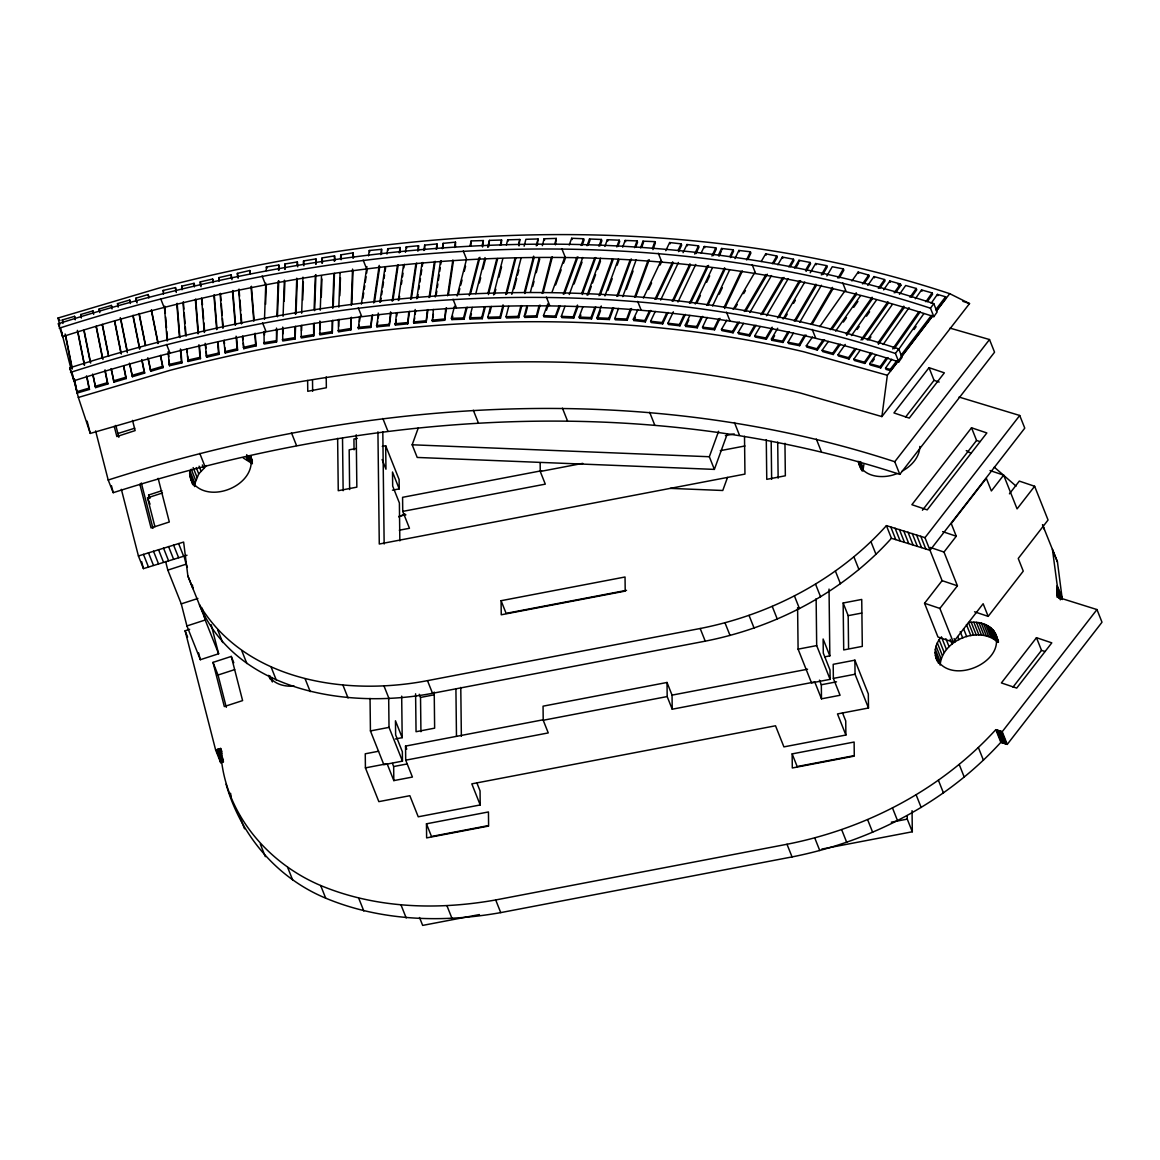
<?xml version="1.0" encoding="UTF-8"?>
<svg xmlns="http://www.w3.org/2000/svg" width="1160" height="1160" viewBox="0 0 1160 1160"><rect width="100%" height="100%" fill="white"/><g stroke="black" fill="none" stroke-linecap="round" stroke-linejoin="round"><path stroke-width="1.5" d="M189.66 629.314L185.107 630.779L215.644 750.027L220.661 748.446C222.169 809.782 265.553 862.213 320.668 885.515C375.898 908.512 437.378 910.324 495.697 899.957L787.002 844.262C866.099 828.718 941.253 789.481 995.802 729.654L1000.848 742.313L1007.257 744.386L1102 622.224L1096.968 609.565L1056.963 597.023L1057.253 585.582L1052.424 549.303L1057.456 561.962L1062.299 599.517L1057.267 586.859M276.993 329.368L276.529 341.997L264.146 344.027L264.031 331.934M264.494 319.305L265.8 283.243M266.249 270.613L266.38 267.003L278.777 264.988L279.154 269.86M264.465 335.008L264.596 331.397M265.582 304.34L266.235 286.317M276.529 341.997L276.486 328.106M276.95 315.491L278.183 281.213M278.574 270.396L278.777 264.988M277.443 316.752L278.762 280.676M295.582 326.337L295.118 338.966L282.736 340.982L282.677 327.091M283.069 316.274L284.388 280.198M284.78 269.381L284.969 263.973L297.366 261.942L297.728 266.829M282.996 333.775L283.185 328.367M284.171 301.31L284.882 281.474M285.345 268.844L284.969 263.973M295.118 338.966L295.002 326.873M295.466 314.244L296.771 278.183M297.236 265.553L297.366 261.942M296.032 313.707L297.279 279.444M314.171 323.306L313.707 335.921L301.31 337.951L301.208 325.858M301.658 313.243L302.963 277.168M303.427 264.538L303.558 260.942L315.955 258.912L316.317 263.784M301.571 330.731L301.774 325.322M302.688 300.077L303.34 282.039M303.935 265.814L303.558 260.942M313.707 335.921L313.591 323.843M314.113 309.415L315.361 275.137M315.752 264.32L315.955 258.912M314.621 310.677L315.926 274.601M332.746 320.262L332.296 332.891L319.899 334.921L319.856 321.03M320.247 310.199L321.494 275.935M321.943 263.305L322.146 257.897L334.544 255.881L334.906 260.754M320.102 329.498L320.363 322.291M321.276 297.047L321.929 279.009M322.524 262.769L322.146 257.897M332.296 332.891L332.18 320.798M332.644 308.183L333.877 273.905M334.341 261.29L334.544 255.881M333.21 307.646L334.457 273.368M351.335 317.231L350.885 329.861L338.488 331.876L338.387 319.798M338.836 307.168L340.083 272.904M340.605 258.477L340.736 254.867L353.118 252.837L353.495 257.708M338.691 326.467L338.952 319.246M339.793 295.814L340.445 277.776M341.113 259.738L340.736 254.867M350.885 329.861L350.769 317.767M351.233 305.138L352.538 269.077M352.93 258.245L353.118 252.837M351.799 304.601L353.046 270.338M189.645 473.903L189.863 470.815L194.894 483.459L194.677 486.562L189.645 473.903L192.661 484.445M271.918 680.63L272.136 677.541M863.852 464.739L862.895 471.003L859.125 461.521M937.468 661.389C933.278 653.776 935.148 644.221 940.63 637.783M940.122 665.086C942.181 639.957 979.083 625.08 997.832 642.249C996.541 626.472 982.085 620.6 968.528 622.543L973.559 635.202M919.837 446.44C919.648 457.315 911.296 466.175 902.19 471.09M72.152 373.288L78.344 397.459L90.277 433.42L180.221 407.349A1094.242 773.749 -21.7 0 1 800.095 392.935L881.89 416.585L887.342 375.274L932.219 316.579M372.607 314.925L370.75 327.439L358.44 328.642L359.513 316.651M361.369 304.137L366.908 266.597M368.488 255.867L369.271 250.502L381.596 249.313L381.567 254.156M358.44 328.642L358.962 325.061M359.498 321.48L360.281 316.129M362.921 298.25L363.718 292.885M364.24 289.304L364.776 285.737M365.298 282.156L366.096 276.79M366.618 273.224L367.14 269.642M370.75 327.439L371.838 315.447M373.679 302.934L379.218 265.394M380.799 254.678L381.596 249.313M374.448 302.412L379.726 266.669M391.079 313.142L389.224 325.656L376.913 326.844L378.262 313.07M379.842 302.339L385.12 266.582M386.962 254.069L387.745 248.719L400.07 247.515L400.04 252.358M376.913 326.844L377.711 321.48M378.233 317.912L378.754 314.331M380.611 301.817L381.132 298.236M381.654 294.669L382.191 291.087M382.713 287.52L383.51 282.156M384.033 278.574L384.554 275.007M385.091 271.425L385.613 267.858M389.224 325.656L390.572 311.866M392.152 301.15L397.43 265.394M399.272 252.88L400.07 247.515M392.921 300.629L398.199 264.871M409.552 311.344L407.697 323.857L395.386 325.046L396.459 313.055M398.315 300.541L403.578 264.799M405.435 252.286L406.217 246.92L418.542 245.731L418.513 250.56M395.386 325.046L396.169 319.696M396.705 316.114L397.227 312.533M399.084 300.019L399.605 296.452M401.447 283.939L401.983 280.357M402.505 276.79L403.027 273.209M403.825 267.844L404.347 264.277M407.697 323.857L408.784 311.866M410.625 299.352L415.903 263.595M417.745 251.082L418.542 245.731M411.394 298.83L416.672 263.074M428.025 309.56L426.17 322.074L413.859 323.263L415.193 309.488M416.788 298.758L422.051 263.001M423.908 250.487L424.69 245.123L437.015 243.933L436.986 248.776M413.859 323.263L414.642 317.898M415.178 314.317L415.7 310.75M417.557 298.236L418.078 294.654M418.876 289.304L419.398 285.723M419.92 282.141L420.457 278.574M420.978 274.993L421.776 269.627M422.298 266.06L422.82 262.479M424.676 249.965L424.69 245.123M426.17 322.074L427.257 310.082M429.099 297.569L434.376 261.812M436.218 249.298L437.015 243.933M429.867 297.047L435.145 261.29M446.498 307.762L444.642 320.276L432.332 321.465L433.405 309.474M435.261 296.96L440.524 261.217M442.38 248.704L443.163 243.339L455.488 242.136L455.459 246.978M432.854 317.898L433.39 314.317M436.29 294.654L436.812 291.073M437.334 287.506L437.871 283.924M438.393 280.357L439.19 274.993M439.712 271.411L440.249 267.844M440.771 264.262L441.293 260.695M443.149 248.182L443.163 243.339M444.642 320.276L445.73 308.285M447.572 295.771L452.849 260.014M454.691 247.5L455.488 242.136M448.34 295.249L453.342 261.29M194.894 483.459L198.737 473.918L206.611 465.551M467.132 307.197L464.043 319.232L451.907 319.594L451.399 318.318L454.488 306.284M457.127 295.959L466.378 259.84M469.916 246.079L471.236 240.917L483.372 240.555L482.56 246.978M451.907 319.594L452.777 316.144M458.519 293.785L459.838 288.623M460.723 285.186L462.042 280.024M464.247 271.425L465.566 266.263M470.858 245.63L471.236 240.917M464.043 319.232L463.55 317.97L466.189 307.646M469.278 295.597L478.978 257.767M482.052 245.717L483.372 240.555M470.655 293.437L479.921 257.302M485.358 306.661L482.27 318.695L470.119 319.058L469.611 317.782L472.265 307.473M475.788 293.712L485.039 257.578M487.693 247.268L489.447 240.381L501.599 240.018L501.221 244.731M470.119 319.058L471.438 313.896M479.37 282.924L480.704 277.776M482.908 269.163L485.547 258.854M488.635 246.804L489.447 240.381M482.27 318.695L481.762 317.434L484.401 307.11M487.939 293.349L496.755 258.941M500.279 245.18L501.599 240.018M488.433 294.611L497.698 258.492M503.571 306.124L500.482 318.159L488.346 318.521L487.838 317.245L490.477 306.936M493.565 294.887L502.816 258.767M506.354 245.006L507.674 239.844L519.811 239.482L518.999 245.92M489.665 313.36L491.42 306.472M494.508 294.437L495.827 289.275M498.916 277.24L501.57 266.916M500.482 318.159L499.989 316.897L503.063 304.848M505.716 294.524L514.967 258.404M518.491 244.644L519.811 239.482M506.659 294.075L515.91 257.955M521.797 305.587L518.708 317.623L506.558 317.985L506.05 316.709L508.703 306.399M511.792 294.35L521.043 258.231M524.132 246.195L525.886 239.308L538.037 238.945L537.211 245.383M514.054 288.738L516.693 278.414M517.577 274.978L518.897 269.816M518.708 317.623L518.201 316.361L520.84 306.037M524.378 292.276L533.629 256.157M536.268 245.833L538.037 238.945M524.871 293.538L534.136 257.418M540.009 305.051L536.921 317.086L524.784 317.449L524.276 316.173L526.915 305.863M530.439 292.102L539.255 257.694M542.343 245.659L544.112 238.771L556.249 238.409L555.437 244.847M525.654 313.998L527.423 307.125M532.716 286.476L534.035 281.314M536.239 272.716L539.762 258.955M536.921 317.086L536.413 315.825L539.066 305.5M542.155 293.465L551.406 257.332M554.929 243.571L556.249 238.409M543.097 293.001L552.348 256.882M727.349 433.724L714.371 469.394L417.209 457.446L412.162 444.787L418.339 427.793M560.178 305.602L555.886 317.376L543.996 316.897L543.489 315.636L547.781 303.862M552.073 292.088L564.934 256.766M569.226 244.992L571.677 238.264L583.553 238.743L584.06 240.018L582.218 245.064M546.447 310.169L548.288 305.123M555.64 284.939L561.15 269.801M563.601 263.074L565.442 258.027M555.886 317.376L555.379 316.114L559.062 306.022M563.339 294.248L576.824 257.244M581.102 245.47L583.553 238.743M564.456 293.828L577.941 256.839M577.999 306.327L573.707 318.101L561.832 317.623L561.324 316.346L564.992 306.269M569.284 294.495L582.769 257.491M587.047 245.717L589.497 238.989L601.387 239.468L601.895 240.743L600.053 245.789M574.084 283.982L582.044 262.117M588.163 245.296L590.005 240.25L589.497 238.989M573.707 318.101L573.214 316.839L577.491 305.065M581.784 293.291L594.645 257.969M598.937 246.195L601.387 239.468M582.291 294.553L595.761 257.549M595.834 307.052L591.542 318.826L579.652 318.348L579.144 317.071L582.827 306.98M587.12 295.205L600.59 258.216M604.882 246.442L607.332 239.714L619.208 240.192L619.715 241.454L617.874 246.5M579.652 318.348L580.885 314.983M588.236 294.799L591.296 286.389M592.514 283.025L595.587 274.615M597.414 269.57L600.488 261.16M591.542 318.826L591.034 317.564L594.717 307.473M598.995 295.699L612.48 258.695M616.772 246.92L619.208 240.192M600.111 295.278L612.987 259.956M613.654 307.777L609.362 319.551L597.487 319.058L596.979 317.796L601.272 306.022M604.94 295.93L618.425 258.941M622.702 247.167L625.153 240.439L637.043 240.917L637.55 242.179L635.709 247.225M597.487 319.058L600.547 310.662M607.898 290.478L612.19 278.704M617.091 265.248L618.918 260.202M609.362 319.551L608.87 318.275L612.538 308.183M616.83 296.423L630.3 259.419M634.592 247.645L637.043 240.917M617.947 296.003L631.417 258.999M631.49 308.502L627.197 320.276L615.308 319.783L614.814 318.521L618.483 308.43M622.775 296.656L636.245 259.651M640.538 247.892L642.988 241.164L654.878 241.643L655.371 242.904L652.921 249.632M626.342 289.521L633.07 271.019M641.654 247.471L643.495 242.425L642.988 241.164M627.197 320.276L626.69 319L630.373 308.908M634.65 297.134L648.135 260.144M652.428 248.37L654.878 241.643M635.767 296.728L649.252 259.724M714.371 469.394L709.34 456.736L718.605 431.259M727.523 477.427L722.767 490.491L670.262 488.375M650.774 310.43L645.351 321.856L633.824 320.537L633.316 319.275L637.957 309.474M643.365 298.048L661.142 260.493M665.782 250.705L669.639 242.542L681.181 243.861L681.688 245.123L678.6 251.648M633.824 320.537L635.375 317.274M648.512 289.521L651.601 282.982M660.098 265.031L661.649 261.769M645.351 321.856L644.859 320.595L649.499 310.793M654.907 299.367L672.684 261.812M678.092 250.386L681.181 243.861M656.183 299.005L673.177 263.088M668.073 312.417L662.664 323.843L651.122 322.524L650.615 321.248L655.255 311.46M660.663 300.034L678.44 262.479M683.08 252.677L686.952 244.513L698.479 245.833L698.987 247.109L695.899 253.634M662.664 323.843L662.157 322.567L666.797 312.779M672.205 301.353L689.982 263.798M694.622 253.996L698.479 245.833M673.481 300.976L690.49 265.06M685.371 314.389L679.963 325.815L668.421 324.495L667.928 323.234L673.337 311.808M677.976 302.006L695.753 264.451M701.162 253.025L704.25 246.5L715.792 247.819L716.285 249.081L713.197 255.606M679.963 325.815L679.455 324.553L684.096 314.751M689.504 303.325L707.281 265.77M711.921 255.983L715.792 247.819M690.78 302.963L708.557 265.408M702.67 316.375L697.261 327.801L685.734 326.482L685.226 325.206L689.866 315.418M695.275 303.993L712.284 268.062M718.461 255.012L721.549 248.472L733.091 249.792L733.598 251.067L730.495 257.592M685.734 326.482L688.822 319.942M697.32 301.992L700.408 295.452M706.6 282.402L709.688 275.863M718.968 256.273L721.288 251.372M697.261 327.801L696.754 326.525L701.394 316.738M706.803 305.312L724.579 267.757M730.002 256.331L733.091 249.792M708.078 304.935L725.087 269.019M719.983 318.348L714.56 329.774L703.033 328.454L702.525 327.192L707.165 317.39M712.573 305.964L729.582 270.048M734.99 258.622L738.862 250.458L750.389 251.778L750.897 253.039L747.808 259.579M719.258 294.176L722.361 287.637M714.56 329.774L714.067 328.512L718.707 318.71M724.115 307.284L741.11 271.368M746.533 259.942L750.389 251.778M724.609 308.546L742.385 271.005M739.384 322.001L733.062 332.789L721.97 330.629L721.462 329.368L726.885 320.117M733.207 309.329L754.87 272.339M761.192 261.551L765.702 253.837L776.794 255.998L777.302 257.259L773.691 263.421M735.512 307.516L737.311 304.427M743.633 293.639L745.445 290.565M733.062 332.789L732.554 331.513L737.977 322.277M744.299 311.474L765.962 274.485M772.284 263.697L776.794 255.998M745.706 311.199L767.369 274.209M756.03 325.22L749.708 336.008L738.615 333.863L738.108 332.601L743.531 323.35M749.838 312.562L771.502 275.572M777.823 264.77L782.347 257.07L793.44 259.216L793.933 260.493L790.322 266.655M749.708 336.008L749.201 334.747L754.623 325.496M760.945 314.708L782.609 277.719M788.916 266.93L793.44 259.216M762.352 314.433L784.015 277.443M772.661 328.454L766.354 339.242L755.261 337.082L754.754 335.82L760.163 326.569M766.485 315.781L788.147 278.791M794.469 268.004L798.979 260.289L810.071 262.45L810.579 263.712L806.069 271.425M795.876 267.728L798.587 263.102M766.354 339.242L765.846 337.966L772.168 327.178M777.577 317.942L799.24 280.938M805.562 270.149L810.071 262.45M778.984 317.651L800.646 280.662M789.308 331.673L782.986 342.461L771.893 340.315L771.4 339.053L777.707 328.251M783.13 319.014L804.793 282.025M810.216 272.774L815.625 263.523L826.717 265.669L827.225 266.945L822.715 274.644M771.893 340.315L774.605 335.689M785.436 317.188L787.248 314.113M793.556 303.325L795.368 300.237M782.986 342.461L782.492 341.2L787.901 331.949M794.223 321.161L815.886 284.171M821.309 274.92L826.717 265.669M795.63 320.885L816.393 285.433M805.954 334.906L799.631 345.695L788.539 343.534L788.032 342.272L793.455 333.021M799.777 322.233L821.439 285.244M826.848 275.993L832.271 266.742L843.363 268.902L843.871 270.164L839.347 277.878M799.631 345.695L799.124 344.418L804.547 335.182M810.869 324.394L832.532 287.39M837.94 278.154L843.363 268.902M812.276 324.104L833.039 288.666M824.615 339.75L817.351 350.074L806.78 347.101L806.287 345.825L812.508 336.98M819.772 326.656L844.654 291.276M851.918 280.952L858.139 272.107L868.71 275.079L869.217 276.341L864.026 283.721M817.351 350.074L816.843 348.798L823.078 339.952M830.328 329.629L856.268 292.769M862.489 283.924L868.71 275.079M831.88 329.425L856.761 294.046M840.463 344.201L833.199 354.525L822.629 351.552L822.135 350.291L828.356 341.446M835.62 331.122L860.503 295.742M867.767 285.418L873.987 276.573L884.558 279.546L885.065 280.807L879.874 288.173M843.378 322.06L846.495 317.637M853.745 307.327L857.907 301.426M833.199 354.525L832.691 353.263L838.927 344.418M846.177 334.094L872.117 297.236M878.337 288.39L884.558 279.546M846.684 335.356L872.61 298.497M856.312 348.667L849.047 358.991L838.491 356.019L837.984 354.743L845.248 344.418M851.469 335.574L876.351 300.193M883.615 289.869L889.836 281.024L900.407 283.997L900.914 285.258L895.723 292.639M857.153 329.469L859.227 326.525M866.491 316.201L869.594 311.779M849.047 358.991L848.555 357.715L854.775 348.87M860.995 340.025L887.965 301.687M894.186 292.842L900.407 283.997M862.533 339.822L888.458 302.963M872.16 353.118L864.896 363.442L854.34 360.47L853.832 359.208L860.053 350.363M867.317 340.039L892.214 304.645M899.464 294.336L905.684 285.49L916.255 288.463L916.762 289.724L911.571 297.09M868.855 339.822L870.928 336.879M864.896 363.442L864.403 362.181L870.623 353.336M877.888 343.012L903.814 306.153M910.034 297.308L916.255 288.463M878.381 344.274L904.321 307.414M888.009 357.584L880.744 367.894L870.188 364.921L869.681 363.66L875.902 354.815M883.166 344.491L909.092 307.632M915.312 298.787L921.547 289.942L932.104 292.914L932.611 294.176L927.42 301.556M872.262 361.978L874.336 359.035M880.744 367.894L880.252 366.632L886.472 357.787M892.692 348.942L918.618 312.083M925.883 301.76L932.104 292.914M894.23 348.739L920.17 311.866M898.318 360.731L890.706 370.707L886.037 369.387L885.529 368.126L891.75 359.267M897.97 350.421L923.911 313.562M931.161 303.253L937.396 294.394L945.588 296.786L946.096 298.048L936.323 310.865M914.036 329.57L916.11 326.627M898.797 361.906L895.433 353.466L898.71 348.885C630.155 260.899 336.008 282.649 69.687 367.88L73.906 380.813C338.88 295.974 631.577 274.325 898.797 361.906L902.074 357.324L898.71 348.885M933.843 316.651L930.48 308.212L933.771 303.615C650.18 210.743 339.575 233.711 58.362 323.712L62.582 336.646C342.461 247.036 651.615 224.155 933.843 316.651L937.12 312.055L933.771 303.615M890.706 370.707L890.213 369.431L896.723 360.89M901.073 355.192L931.48 315.302M935.815 309.604L945.588 296.786M900.479 357.875L931.973 316.564M936.598 310.851L949.736 293.668L969.528 303.572L881.89 416.585M929.029 367.676L893.939 412.931L909.266 418.093L944.356 372.838L929.029 367.676L934.061 380.335L939.18 382.06M905.554 417.107L934.061 380.335M989.509 339.546L994.555 352.205L899.797 474.367L894.766 461.724L989.509 339.546L950.055 328.135M971.529 427.779L911.876 504.701L927.202 509.863L986.856 432.955L971.529 427.779L976.575 440.438L979.968 441.583M922.432 510.24L976.575 440.438M1009.432 493.826L1019.307 481.096L1034.633 486.272L1048.06 520.014L1018.234 558.482L1023.265 571.14L988.175 616.38L983.143 603.722L953.303 642.19L939.876 608.434L957.42 585.814L942.094 580.652L924.984 537.66L1019.727 415.483L959.044 397.053M957.42 585.814L943.993 552.058L956.275 536.225L951.243 523.566L986.333 478.311L991.365 490.97L1003.646 475.136L990.031 470.554M953.303 642.19L937.976 637.029L924.549 603.273L942.094 580.652M1034.633 486.272L1017.073 508.892L1003.646 475.136M1036.474 637.696L1001.385 682.936L1016.711 688.097L1051.801 642.857L1036.474 637.696L1041.52 650.354L1044.928 651.5M1012.999 687.111L1041.52 650.354M1007.257 744.386L1002.211 731.728L1096.968 609.565M1019.727 415.483L1024.773 428.141L930.015 550.318L891.445 538.298C843.03 592.049 775.895 627.255 705.236 641.161L432.521 693.303C348.928 709.311 236.481 692.505 199.476 604.78C245.398 681.21 346.449 696.29 427.489 680.644L700.19 628.502C770.849 614.597 837.984 579.391 886.414 525.639L924.984 537.66M226.069 784.174C240.569 834.997 276.544 877.729 325.699 898.173C380.944 921.17 442.409 922.968 500.728 912.615L792.048 856.921C871.131 841.377 946.284 802.14 1000.848 742.313M398.707 516.91L404.971 513.967M897.057 473.541C883.906 479.254 862.286 477.804 858.168 461.332M149.481 498.466L148.596 495.03L161.893 490.709M154.918 526.712L147.523 497.843L162.472 492.971M165.633 561.527L167.823 570.125L186.107 564.18L187.398 567.385M167.823 570.125L181.264 603.867L197.881 598.473M186.919 625.951L205.204 620.005L218.631 653.761L200.346 659.707L186.919 625.951L181.264 603.867M231.275 656.429L242.6 700.596L224.315 706.541L213.005 662.375L231.275 656.429L233.798 662.766M213.005 662.375L218.036 675.033L234.654 669.625M121.35 489.317L138.417 555.959L183.628 542.068L187.876 575.969L192.908 588.613L192.43 585.046M138.417 555.959L143.448 568.617L186.992 555.22M215.644 750.027L220.69 762.685L223.474 761.815L218.428 749.157M117.943 433.492L134.734 428.228M59.769 324.93L58 318.029L158.383 288.26A1232.848 871.755 -21.7 0 1 949.721 293.683M62.988 323.466L62.292 319.957L74.544 316.332L75.052 317.594M81.389 318.014L80.678 314.519L92.945 310.894L93.453 312.156M99.789 312.576L99.078 309.067L111.346 305.442L111.853 306.704M118.175 307.139L117.479 303.63L129.746 300.005L130.239 301.267M136.576 301.687L135.879 298.192L148.147 294.553L148.639 295.814M76.705 391.775L88.972 388.15L89.48 389.412L77.212 393.037L74.24 379.509M95.106 386.324L107.372 382.699L107.88 383.96L95.613 387.599L92.641 374.071M113.506 380.886L125.773 377.261L126.266 378.522L113.999 382.147L111.041 368.619M131.892 375.434L144.159 371.809L144.666 373.071L132.399 376.71L129.441 363.181M150.292 369.996L162.559 366.371L163.067 367.633L150.8 371.258L147.827 357.729M78.344 397.459L169.911 370.359A1116.732 789.656 -21.7 0 1 803.546 351.712L887.342 375.274M59.233 328.207C339.111 238.597 648.251 215.716 930.48 308.212M70.542 372.375C335.53 287.535 628.227 265.887 895.433 353.466M95.613 430.911L108.199 480.022C360.861 399.171 639.928 378.392 894.766 461.724M108.199 480.022L113.231 492.681C365.907 411.829 644.96 391.05 899.797 474.367M163.415 294.031L163.125 290.421L175.493 287.579L176.291 292.45M181.975 289.768L181.685 286.157L194.068 283.315L194.561 284.577M200.535 285.505L200.245 281.894L212.628 279.052L213.121 280.314M219.095 281.242L218.805 277.632L231.188 274.789L231.971 279.661M237.655 276.979L237.365 273.368L249.748 270.526L250.255 271.788M169.026 364.472L181.409 361.63L181.917 362.892L169.534 365.733L168.026 351.828M187.587 360.209L199.969 357.367L200.477 358.629L188.094 361.47L186.731 349.363M206.161 355.946L218.53 353.104L219.037 354.365L206.654 357.207L205.146 343.302M224.721 351.683L237.089 348.841L237.597 350.102L225.214 352.945L223.851 340.837M243.281 347.42L255.649 344.578L256.157 345.839L243.788 348.681L242.411 336.574M357.309 438.364L353.93 439.016L354.061 449.848M355.931 448.528L349.174 449.834L349.638 489.549M382.292 446.382L385.671 445.745L399.113 479.5L399.214 488.882L392.457 490.173M541.604 470.728L402.578 497.321L402.738 511.4L409.465 528.279L399.315 530.221M725.406 435.595L734.207 433.912M540.154 462.68L540.255 471.482L582.755 463.362M402.738 511.4L545.301 484.14L540.255 471.482M720.288 450.674L744.938 445.976M399.156 516.142L405.913 514.837M501.076 600.706L625.037 576.999L625.211 591.092L501.25 614.785L501.076 600.706L506.123 613.365L626.53 590.338M843.146 602.997L861.735 599.445L862.301 646.381L843.712 649.933L843.146 602.997L848.178 615.655L848.569 648.15M419.267 694.274L420.529 697.436L434.043 694.84M848.178 615.655L861.706 613.074M370.431 730.93L389.021 727.378L402.462 761.134L383.858 764.687L370.431 730.93L370.04 698.436M798.094 649.15L816.683 645.598L830.111 679.354L811.521 682.907L798.094 649.15L797.602 607.637M378.595 751.245L365.255 753.797L365.414 767.877L378.841 801.633L409.842 795.702L418.238 816.799L480.211 804.953L471.815 783.856L775.518 725.783L783.913 746.88L845.886 735.034L837.491 713.937L868.492 708.006L868.318 693.926L854.891 660.171L833.199 664.317L833.359 678.397L840.072 695.275L821.483 698.827L814.769 681.964L672.22 709.21L672.046 695.13L667.014 682.471L543.054 706.179L543.213 720.259L548.26 732.917L405.71 760.177L405.536 746.097L542.808 719.852M395.415 738.949L402.186 737.659L401.679 696.13M824.76 656.85L829.835 655.878L829.038 589.091M672.046 695.13L807.563 669.218M543.213 720.259L667.174 696.565L672.22 709.21M365.414 767.877L387.107 763.73L393.82 780.607L412.423 777.055L405.71 760.177M833.359 678.397L855.051 674.25L868.492 708.006M392.442 763.454L393.661 766.528L407.174 763.947M819.482 680.151L821.323 684.748L836.534 681.848M426.459 823.817L488.447 811.957L488.607 826.051L426.634 837.897L426.459 823.817L431.491 836.476L488.171 825.63M792.135 753.898L854.122 742.038L854.282 756.117L792.309 767.978L792.135 753.898L797.181 766.542L853.847 755.711M891.301 822.179L907.265 819.119L912.311 831.778L821.831 849.077M479.442 914.558L422.661 925.404L419.514 917.502M263.639 342.751L276.036 340.736M282.228 339.72L294.611 337.69M300.817 336.69L313.2 334.66M319.406 333.645L331.789 331.63M337.981 330.614L350.378 328.584M357.933 327.367L370.257 326.177M376.405 325.583L388.73 324.38M394.878 323.785L407.189 322.596M413.351 322.001L425.662 320.798M431.825 320.204L444.135 319.014M294.075 686.038C285.026 686.879 274.543 684.472 269.308 676.396M451.399 318.318L463.55 317.97M469.611 317.782L481.762 317.434M487.838 317.245L499.989 316.897M506.05 316.709L518.201 316.361M524.276 316.173L536.413 315.825M543.489 315.636L555.379 316.114M561.324 316.346L573.214 316.839M579.144 317.071L591.034 317.564M596.979 317.796L608.87 318.275M614.814 318.521L626.69 319M412.162 444.787L709.34 456.736M633.316 319.275L644.859 320.595M650.615 321.248L662.157 322.567M667.928 323.234L679.455 324.553M685.226 325.206L696.754 326.525M702.525 327.192L714.067 328.512M721.462 329.368L732.554 331.513M738.108 332.601L749.201 334.747M754.754 335.82L765.846 337.966M771.4 339.053L782.492 341.2M788.032 342.272L799.124 344.418M897.898 284.418L900.914 285.258M806.287 345.825L816.843 348.798M822.135 350.291L832.691 353.263M837.984 354.743L848.555 357.715M853.832 359.208L864.403 362.181M869.681 363.66L880.252 366.632M885.529 368.126L890.213 369.431M995.802 729.654L1002.211 731.728M942.645 531.628L956.275 536.225M930.363 547.462L943.993 552.058M974.545 611.798L988.175 616.38M924.549 603.273L939.876 608.434M243.194 457.939L252.387 463.724L249.24 455.808M966.265 450.602L971.007 453.27M994.265 467.147L1016.058 486.098M992.786 629.59C1011.94 659.503 951.548 688.01 936.207 658.227M58 318.029L60.015 320.58M190.762 479.703C205.726 506.659 257.911 485.967 250.487 456.112L252.387 460.853M1042.608 524.914L1057.456 561.962M187.876 575.969L204.508 617.439M1042.492 524.697L1044.377 529.438M1057.253 585.582L1062.299 598.241M1057.267 588.135L1061.676 599.198M1057.253 589.396L1061.023 598.893M1057.224 590.672L1060.37 598.589M1057.195 591.948L1060.341 599.851M1057.151 593.21L1059.036 597.965M1057.093 594.486L1058.355 597.647M937.396 294.394L937.889 295.669M921.547 289.942L922.04 291.204M889.836 281.024L890.343 282.286M873.987 276.573L874.495 277.834M858.139 272.107L858.646 273.383M995.106 632.838L998.441 641.262M994.047 631.156L998.456 642.234M991.321 628.14L996.353 640.798M989.654 626.821L994.685 639.479M987.798 625.66L992.83 638.319M985.768 624.645L990.799 637.304M983.607 623.804L988.639 636.463M981.316 623.152L986.348 635.811M978.909 622.659L983.956 635.317M842.682 282.822L846.046 291.262M976.43 622.369L981.462 635.013M973.849 622.238L978.895 634.897M971.21 622.297L976.256 634.955M966.425 624.558L970.833 635.636M963.568 628.72L966.715 636.622M815.625 263.523L816.133 264.785M1001.501 731.496L1006.546 744.154M1000.79 731.264L1005.836 743.922M1000.08 731.032L1005.126 743.69M960.219 631.663L962.728 638M999.369 730.8L1004.415 743.458M998.659 730.582L1003.69 743.227M920.75 536.239L925.782 548.898M997.948 730.351L1002.98 743.009M997.237 730.118L1002.269 742.777M996.512 729.886L1001.558 742.545M957.667 636.55L958.928 639.711M916.502 534.847L921.533 547.505M954.1 638.58L955.361 641.755M912.238 533.484L917.27 546.142M907.961 532.121L912.992 544.779M950.156 639.32L952.056 644.076M798.979 260.289L799.486 261.565M903.669 530.801L908.715 543.446M945.908 638.74L949.054 646.642M899.377 529.482L904.409 542.14M941.384 636.782L946.415 649.44M895.07 528.191L900.102 540.836M939.136 639.784L944.182 652.442M937.338 642.93L942.384 655.588M812.217 329.411L815.582 337.836M890.749 526.901L895.781 539.559M978.387 747.562L983.433 760.22M782.347 257.07L782.84 258.332M936.047 646.149L941.093 658.808M886.414 525.639L891.445 538.298M860.589 461.593L863.112 467.915M935.308 649.324L940.339 661.983M935.09 652.428L939.498 663.491M858.791 462.912L861.938 470.815M935.395 655.4L938.541 663.317M858.98 464.145L860.865 468.901M765.702 253.837L766.209 255.113M870.957 541.72L876.003 554.378M959.218 764.484L964.25 777.142M752.115 264.582L755.464 273.02M816.321 439.031L821.353 451.689M738.862 250.458L739.355 251.72M853.919 556.901L858.951 569.56M938.411 780.274L943.457 792.933M721.549 248.472L722.057 249.748M835.403 571.082L840.434 583.726M704.25 246.5L704.758 247.762M726.479 312.142L729.828 320.58M916.124 794.817L921.17 807.462M686.952 244.513L687.445 245.789M815.538 584.133L820.569 596.791M669.639 242.542L670.146 243.803M892.489 807.969L897.521 820.628M829.835 655.878L823.121 639.015L823.295 653.095L830.009 669.972L830.111 679.354M734.439 422.545L739.471 435.203M842.493 712.835L845.727 720.94L845.886 735.034M658.3 253.213L661.664 261.652M794.44 595.95L799.472 608.609M867.607 819.627L872.654 832.285M772.241 606.404L777.272 619.063M625.153 240.439L625.66 241.7M637.681 301.382L641.03 309.821M607.332 239.714L607.84 240.975M841.653 829.646L846.698 842.305M749.041 615.394L754.087 628.053M649.643 412.264L654.675 424.923M814.74 837.897L819.772 850.556M724.986 622.804L730.032 635.462M571.677 238.264L572.17 239.525M561.832 248.675L565.196 257.114M787.002 844.262L792.048 856.921M700.19 628.502L705.236 641.161M544.112 238.771L544.605 240.033M546.346 297.09L549.71 305.529M507.674 239.844L508.182 241.106M562.426 408.161L567.472 420.819M463.275 250.966L466.625 259.405M453.038 299.251L456.402 307.69M473.323 410.234L478.37 422.892M406.217 246.92L406.725 248.182M387.745 248.719L388.252 249.98M369.271 250.502L369.779 251.763M363.167 260.087L366.531 268.525M358.281 307.879L361.644 316.317M382.843 418.47L387.875 431.128M399.214 488.882L392.5 472.004L392.674 486.084L399.388 502.962L399.837 540.879M382.118 459.563L385.961 469.205L385.671 445.745M476.818 782.754L480.051 790.873L480.211 804.953M266.38 267.003L266.887 268.279M427.489 680.644L432.521 693.303M262.117 275.993L265.466 284.432M495.697 899.957L500.728 912.615M262.61 322.944L265.974 331.383M237.365 273.368L238.162 278.24M291.479 432.854L296.51 445.512M384.003 685.995L389.035 698.654M402.186 737.659L395.459 720.78L395.632 734.86L402.346 751.738L402.462 761.134M405.536 746.097L406.754 749.157M218.805 277.632L219.312 278.893M200.245 281.894L201.042 286.767M447.049 905.989L452.081 918.647M343.012 685.313L348.043 697.972M250.285 455.909L252.358 461.158M249.864 455.808L252.387 462.129M181.685 286.157L182.192 287.419M248.399 455.952L250.923 462.274M246.732 454.633L249.255 460.97M246.123 456.634L247.385 459.795M163.125 290.421L163.632 291.682M160.66 298.685L164.01 307.125M401.157 905.308L406.188 917.966M305.181 678.977L310.227 691.635M166.561 344.433L169.925 352.872M199.767 453.372L204.798 466.03M135.879 298.192L137.083 302.949M202.362 464.957L203.609 468.118M199.085 466.175L200.97 470.916M196.214 467.582L198.737 473.918M193.155 467.582L196.939 477.064M271.237 667.362L276.269 680.021M191.24 469.22L195.649 480.284M358.774 898.333L363.82 910.991M270.019 675.889L272.382 681.964M189.95 476.876L193.096 484.793M269.077 675.7L270.57 679.572M268.627 675.352L269.888 678.513M117.479 303.63L117.987 304.892M241.845 650.876L246.877 663.534M99.078 309.067L99.586 310.344M320.668 885.515L325.699 898.173M217.688 629.88L222.72 642.538M178.596 543.547L183.628 556.205M173.565 545.04L178.611 557.684M80.678 314.519L81.186 315.781M148.596 495.03L149.872 498.249M168.548 546.534L173.579 559.192M147.523 497.843L150.046 504.165M163.516 548.057L168.548 560.715M287.593 867.26L292.625 879.918M158.5 549.608L163.531 562.266M62.292 319.957L62.785 321.233M153.468 551.159L158.514 563.818M185.107 630.779L187.615 637.115M58.362 323.712L59.493 326.525M148.451 552.74L153.482 565.399M260.289 844.002L265.321 856.66M69.687 367.88L72.486 374.912M143.434 554.335L148.465 566.993M220.661 748.446L221.923 751.622M220.11 748.635L221.995 753.377M219.544 748.809L222.067 755.131M218.993 748.983L223.401 760.061M217.877 749.331L222.908 761.989M217.326 749.505L222.357 762.163M216.761 749.679L221.792 762.337M216.21 749.853L221.241 762.511M239.54 816.161L244.571 828.82M211.207 624.747L218.631 653.761M202.159 608.115L205.204 620.005M218.036 675.033L226.301 707.31M183.918 555.582L186.107 564.18M158.137 478.326L169.316 521.986L151.047 527.93L139.852 484.271M198.606 652.877L200.346 659.707M219.341 757.422L220.69 762.685M132.53 420.399L135.14 430.592L116.856 436.537L114.246 426.343M141.317 482.966L152.946 528.365M115.812 425.401L118.856 437.291M141.65 561.6L143.448 568.617M111.432 485.663L113.231 492.681M87.13 421.167L90.277 433.42M60.653 328.396L70.818 368.097M151.452 309.836L158.137 343.113M160.602 355.366L163.067 367.633M148.147 294.553L148.843 298.062M151.307 310.314L157.992 343.592M160.457 355.859L162.559 366.371M139.185 313.461L145.522 344.984M148.335 359.005L150.8 371.258M139.041 313.954L145.377 345.477M133.066 315.274L139.737 348.551M142.201 360.818L144.666 373.071M129.746 300.005L130.442 303.5M132.907 315.767L139.591 349.044M141.709 359.556L144.159 371.809M120.799 318.913L127.121 350.436M129.934 364.443L132.399 376.71M120.292 317.637L127.325 352.669M114.666 320.726L121.35 354.003M123.801 366.255L126.266 378.522M111.346 305.442L112.056 308.951M114.506 321.204L120.843 352.742M123.656 366.748L125.773 377.261M102.399 324.351L108.373 354.133M111.549 369.895L113.999 382.147M102.24 324.844L108.576 356.367M96.266 326.163L102.95 359.44M105.052 369.953L107.88 383.96M92.945 310.894L93.656 314.389M96.121 326.656L102.443 358.179M104.907 370.446L107.372 382.699M84.347 331.543L90.683 363.08M93.148 375.333L95.613 387.599M83.853 330.281L90.175 361.804M77.865 331.615L84.549 364.892M87.014 377.145L89.48 389.412M74.544 316.332L75.255 319.841M77.372 330.339L84.404 365.371M86.507 375.884L88.972 388.15M65.598 335.24L72.282 368.517M74.4 379.03L77.212 393.037M65.105 333.978L72.138 369.01M73.036 376.318L73.906 380.813M61.727 332.151L62.582 336.646M230.564 793.252L231.115 796.833M251.401 286.244L254.142 320.551M255.142 333.195L256.157 345.839M249.748 270.526L250.038 274.137M251.038 286.781L253.779 321.088M254.794 333.732L255.649 344.578M239.032 289.087L239.598 296.308M239.888 299.918L240.758 310.75M241.048 314.36L241.758 323.394M242.774 336.037L243.063 339.648M243.353 343.258L243.788 348.681M238.67 289.623L241.411 323.93M232.841 290.507L235.581 324.814M236.582 337.458L237.597 350.102M231.188 274.789L231.478 278.4M232.478 291.044L235.219 325.351M236.089 336.197L237.089 348.841M220.472 293.349L221.038 300.57M221.328 304.181L222.198 315.012M222.488 318.623L223.198 327.656M224.213 340.3L224.504 343.911M224.793 347.521L225.214 352.945M220.11 293.886L222.85 328.193M214.281 294.77L217.021 329.077M218.022 341.721L219.037 354.365M212.628 279.052L212.918 282.663M213.918 295.307L216.659 329.614M217.66 342.258L218.53 353.104M202.043 299.411L202.478 304.833M202.768 308.444L203.638 319.275M203.928 322.886L204.638 331.919M205.654 344.563L205.944 348.174M206.233 351.785L206.654 357.207M201.55 298.149L204.276 332.456M195.721 299.034L198.462 333.34M199.462 345.985L200.477 358.629M194.068 283.315L194.344 286.926M195.358 299.57L198.099 333.877M198.954 344.723L199.969 357.367M183.338 301.875L183.918 309.096M184.208 312.707L185.078 323.538M185.353 327.149L186.079 336.183M187.094 348.826L187.383 352.437M187.659 356.048L188.094 361.47M182.99 302.412L185.571 334.921M177.161 303.296L179.887 337.603M180.902 350.248L181.917 362.892M175.493 287.579L175.784 291.189M176.799 303.833L179.394 336.342M180.394 348.986L181.409 361.63M164.778 306.138L165.358 313.36M165.648 316.97L166.504 327.801M166.793 331.412L167.518 340.445M168.534 353.089L168.809 356.7M169.099 360.31L169.534 365.733M164.416 306.675L167.156 340.982M912.05 810.666L912.311 831.778M907.221 815.611L907.265 819.119M854.891 660.171L855.051 674.25M821.323 684.748L821.483 698.827M816.133 598.661L816.683 645.598M784.957 443.294L785.349 475.788L766.76 479.341L766.282 439.625M777.707 442.076L778.142 478.181M771.183 441.452L771.646 479.355M744.503 436.32L744.952 474.092L379.276 544.025L377.928 431.825M667.014 682.471L667.174 696.565M460.781 687.416L461.361 736.266M455.923 689.228L456.474 736.281M434.217 692.056L434.637 728.161L416.048 731.713L415.599 693.796M420.529 697.436L420.935 731.728M393.661 766.528L393.82 780.607M388.687 698.494L389.021 727.378M382.814 431.81L384.149 544.011M356.236 434.797L356.845 487.142L338.256 490.709L337.632 438.349M342.519 438.364L343.142 490.724M326.221 376.913L326.351 387.745L307.762 391.297L307.632 380.465M312.519 380.48L312.649 391.311M962.814 301.31A1255.018 887.429 -21.7 0 1 969.542 303.572"/></g></svg>
